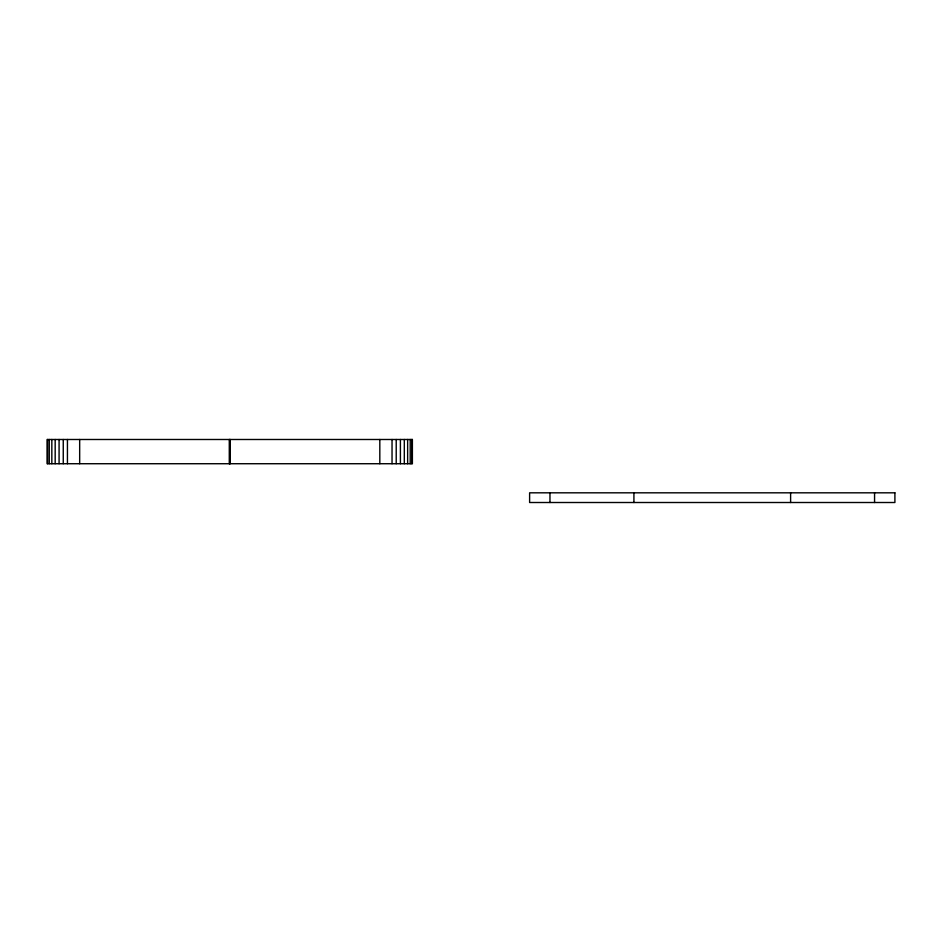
<?xml version="1.0" encoding="UTF-8"?>
<svg xmlns="http://www.w3.org/2000/svg" width="942" height="942" viewBox="0 0 942 942"><rect width="100%" height="100%" fill="white"/><g stroke="black" fill="none" stroke-linecap="round" stroke-linejoin="round"><path stroke-width="1.41" d="M874.565 492.819L874.565 502.51M790.609 492.819L790.609 502.51M633.919 492.819L633.919 502.51M549.963 492.819L549.963 502.51M411.831 439.49L411.831 463.723M410.217 439.49L410.217 463.723M407.65 439.49L407.65 463.723M404.306 439.49L404.306 463.723M400.409 439.49L400.409 463.723M396.217 439.49L396.217 463.723M392.037 439.49L392.037 463.723M379.814 439.49L379.814 463.723M230.201 439.49L230.201 463.723M229.742 439.49L229.742 463.723M229.283 439.49L229.283 463.723M79.67 439.49L79.67 463.723M67.435 439.49L67.435 463.723M63.255 439.49L63.255 463.723M59.075 439.49L59.075 463.723M55.178 439.49L55.178 463.723M51.834 439.49L51.834 463.723M49.267 439.49L49.267 463.723M47.653 439.49L47.653 463.723M412.384 439.49L47.1 439.49L47.1 463.723L412.384 463.723L412.384 439.49M894.9 492.819L529.616 492.819L529.616 502.51L894.9 502.51L894.9 492.819"/></g></svg>
